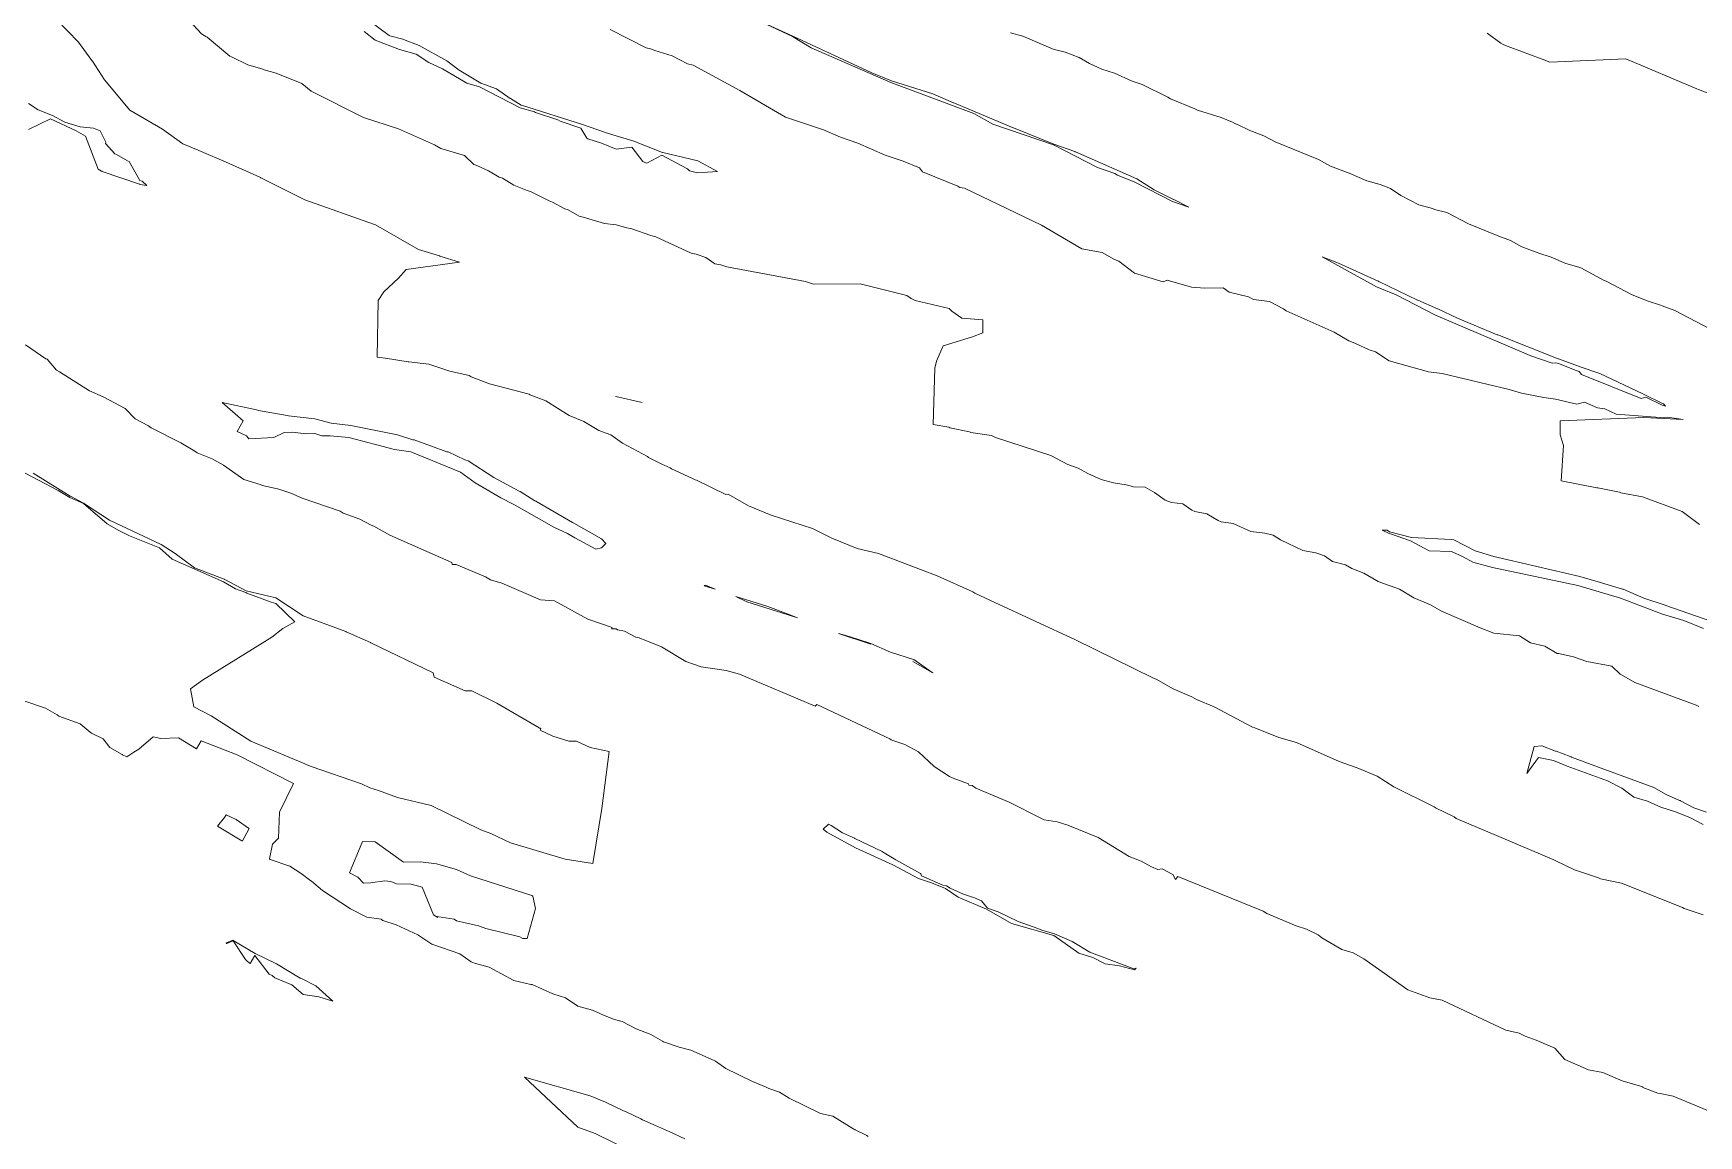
# Model space of a CAD drawing. Header units: metres. Extents: x 808189 to 809552, y 9158146 to 9159172.
# Drawn here: x 808417.1 to 808653.3, y 9158338.4 to 9158494.7 of the extents above; entities that cross this region are included whole.
import ezdxf

# ---------------------------------------------------------------- set-up
doc = ezdxf.new("R2010")
doc.units = ezdxf.units.M
doc.layers.add('C-TOPO-MAJR', color=9, linetype='Continuous')

msp = doc.modelspace()

# ---------------------------------------------------------------- linework, layer by layer
at = {"layer": 'C-TOPO-MAJR', "color": 9, "linetype": 'Continuous', "lineweight": 5}
for points, elevation in [([(808516.11, 9158498.31), (808524.8, 9158494.27), (808527.44, 9158492.64), (808538.75, 9158487.72), (808550.51, 9158483.37), (808553.21, 9158481.83), (808561.83, 9158478.88), (808568.05, 9158475.69), (808570.52, 9158474.83), (808570.87, 9158474.62), (808573.37, 9158473.63), (808578.71, 9158470.85), (808580.99, 9158470.06), (808578.87, 9158471.13), (808578.85, 9158471.13), (808578.83, 9158471.14), (808576.11, 9158472.51), (808576.1, 9158472.51), (808573.61, 9158474.09), (808564.94, 9158477.91), (808564.9, 9158477.92), (808564.87, 9158477.93), (808564.85, 9158477.95), (808561.87, 9158479.02), (808561.86, 9158479.02), (808556.12, 9158481.33), (808556.1, 9158481.33), (808547.67, 9158484.86), (808547.65, 9158484.87), (808544.7, 9158486.14), (808538.85, 9158487.98), (808538.83, 9158487.98), (808536.04, 9158489.12), (808536.03, 9158489.12), (808524.82, 9158494.3), (808513.31, 9158499.61)], 2720), ([(808653.97, 9158369.69), (808651.28, 9158370.62), (808651.03, 9158370.73), (808642.38, 9158374.17), (808639.42, 9158374.81), (808639.12, 9158374.95), (808635.71, 9158376.07), (808633.06, 9158377.38), (808632.76, 9158377.49), (808624.66, 9158380.97), (808618.94, 9158383.38), (808618.63, 9158383.59), (808616.11, 9158384.84), (808615.8, 9158385.03), (808610.08, 9158387.87), (808607.74, 9158389.36), (808604.9, 9158390.56), (808602.32, 9158391.43), (808596.27, 9158394.15), (808593.76, 9158394.86), (808590.39, 9158396.24), (808590.02, 9158396.32), (808584.62, 9158399.22), (808582.12, 9158400.25), (808581.78, 9158400.42), (808581.43, 9158400.64), (808578.8, 9158401.77), (808576.37, 9158403.11), (808575.98, 9158403.25), (808564.94, 9158408.69), (808553.5, 9158414), (808550.67, 9158415.33), (808550.39, 9158415.52), (808545.3, 9158417.76), (808536.98, 9158420.96), (808533.98, 9158421.67), (808530.35, 9158423.13), (808527.92, 9158424.37), (808527.64, 9158424.47), (808521.75, 9158426.38), (808518.54, 9158427.7), (808515.65, 9158429.37), (808515.32, 9158429.31), (808511.19, 9158431.35), (808510.99, 9158431.38), (808510.81, 9158431.47), (808510.63, 9158431.6), (808507.64, 9158432.93), (808507.46, 9158433.09), (808506.16, 9158433.64), (808504.35, 9158434.58), (808504.24, 9158434.71), (808500.7, 9158436.58), (808499.05, 9158437.77), (808497.32, 9158438.4), (808495.18, 9158439.67), (808493.13, 9158440.51), (808489.79, 9158442.58), (808487.67, 9158443.41), (808487.57, 9158443.47), (808487.46, 9158443.53), (808481.83, 9158445.01), (808479.23, 9158446.01), (808478.91, 9158446.17), (808476.2, 9158446.81), (808473.19, 9158447.79), (808470.37, 9158448.11), (808470.27, 9158448.14), (808467.06, 9158448.63), (808467.03, 9158448.64), (808465.87, 9158448.81), (808466.02, 9158456.82), (808466.81, 9158458.05), (808468.9, 9158460), (808469.99, 9158461.23), (808477.56, 9158462.24), (808474.76, 9158463.1), (808474.71, 9158463.14), (808471.77, 9158464.07), (808465.65, 9158467.54), (808465.51, 9158467.6), (808455.64, 9158471.09), (808449.37, 9158474.24), (808449.33, 9158474.28), (808446.83, 9158475.4), (808446.77, 9158475.42), (808444.87, 9158476.27), (808444.8, 9158476.29), (808440.61, 9158478.08), (808440.5, 9158478.17), (808438.33, 9158479.06), (808435.46, 9158481.11), (808430.78, 9158483.82), (808427.19, 9158488.11), (808425.51, 9158490.77), (808425.43, 9158490.85), (808423.52, 9158493.47), (808420.38, 9158496.68)], 2740), ([(808653.35, 9158399.26), (808653.15, 9158399.35), (808652.97, 9158399.45), (808644.28, 9158402.65), (808642.39, 9158403.75), (808642.19, 9158403.83), (808640.99, 9158404.95), (808637.44, 9158405.65), (808635.56, 9158406.29), (808633.7, 9158406.7), (808633.49, 9158406.78), (808633.24, 9158406.75), (808631.49, 9158407.8), (808629.46, 9158408.27), (808627.9, 9158409.29), (808624.28, 9158409.65), (808622.35, 9158410.41), (808616.87, 9158412.78), (808615.28, 9158413.65), (808612.92, 9158414.67), (808610.89, 9158415.89), (808608.09, 9158416.87), (808607.84, 9158416.98), (808605.81, 9158418.15), (808604.12, 9158418.84), (808603.24, 9158419.33), (808601.39, 9158419.81), (808600.27, 9158420.6), (808599, 9158421.06), (808597.18, 9158421.37), (808593.99, 9158422.89), (808592.95, 9158423.54), (808591.79, 9158423.84), (808589.8, 9158424.06), (808587.3, 9158425.19), (808585.59, 9158425.44), (808585.15, 9158425.63), (808583.58, 9158426.58), (808581.86, 9158426.92), (808581.45, 9158427.08), (808580.14, 9158428), (808578.53, 9158428.19), (808577.65, 9158428.51), (808576.12, 9158429.61), (808574.81, 9158430.34), (808573.18, 9158430.38), (808572.67, 9158430.55), (808572.12, 9158430.7), (808570.31, 9158430.96), (808568.58, 9158431.44), (808566.68, 9158432.28), (808565.31, 9158433.03), (808563.85, 9158433.57), (808561.45, 9158434.85), (808553.6, 9158437.4), (808553, 9158437.66), (808550.08, 9158438.11), (808549.92, 9158438.19), (808547.11, 9158438.79), (808546.98, 9158438.86), (808544.74, 9158439.22), (808544.96, 9158447.22), (808545.2, 9158448.2), (808546.16, 9158450.41), (808550.34, 9158451.67), (808551.77, 9158452.24), (808551.79, 9158454.1), (808548.8, 9158454.3), (808547.41, 9158455.32), (808547.01, 9158455.69), (808542.18, 9158456.83), (808541.63, 9158457.11), (808541.01, 9158457.54), (808534.59, 9158459.13), (808534.46, 9158459.17), (808527.76, 9158459.15), (808526.65, 9158459.54), (808515.46, 9158461.61), (808514.63, 9158461.9), (808513.8, 9158462.03), (808512.48, 9158462.91), (808511.12, 9158463.4), (808510.42, 9158463.56), (808505.43, 9158465.87), (808504.68, 9158466.03), (808501.99, 9158466.97), (808501.3, 9158467.11), (808499.78, 9158467.57), (808498.13, 9158467.74), (808495.12, 9158468.65), (808494.54, 9158468.78), (808492.98, 9158469.68), (808492.48, 9158469.83), (808490.75, 9158470.78), (808490.27, 9158470.97), (808487.63, 9158472.27), (808487.15, 9158472.41), (808485.25, 9158473.18), (808483.66, 9158474.19), (808483.2, 9158474.33), (808481.68, 9158475.23), (808480.03, 9158475.99), (808479.59, 9158476.13), (808478.27, 9158477.38), (808474.93, 9158478.37), (808474, 9158478.89), (808468.9, 9158481.19), (808463.96, 9158482.8), (808456.52, 9158486.5), (808455.2, 9158487.61), (808451.56, 9158489.06), (808449.88, 9158489.55), (808449.68, 9158489.63), (808447.54, 9158490.23), (808445.2, 9158491.38), (808444.99, 9158491.47), (808441.75, 9158494.19), (808441.57, 9158494.26), (808441.34, 9158494.43), (808440.97, 9158494.65), (808439.23, 9158496.56)], 2730), ([(808464.02, 9158494.98), (808465.59, 9158493.74), (808469.07, 9158492.41), (808471.41, 9158491.78), (808473.23, 9158490.56), (808475.13, 9158489.68), (808478.6, 9158487.64), (808480.41, 9158487.15), (808486.17, 9158484.14), (808488.22, 9158483.57), (808488.35, 9158483.49), (808491.5, 9158482.45), (808491.85, 9158482.27), (808494.78, 9158481.28), (808495.62, 9158479.84), (808495.78, 9158479.77), (808497.72, 9158479.14), (808499.78, 9158478.29), (808502.02, 9158478.58), (808503.57, 9158476.56), (808503.84, 9158476.41), (808504.11, 9158476.29), (808506.26, 9158477.42), (808509.92, 9158475.51), (808510.18, 9158475.21), (808511.33, 9158474.91), (808514.14, 9158475.14), (808511.38, 9158476.63), (808506.41, 9158477.81), (808506.38, 9158477.82), (808506.36, 9158477.83), (808502.28, 9158479.43), (808498.21, 9158480.67), (808498.13, 9158480.72), (808495.02, 9158481.77), (808494.99, 9158481.79), (808486.34, 9158484.52), (808486.31, 9158484.54), (808484.8, 9158485.46), (808484.75, 9158485.48), (808482.83, 9158486.83), (808480.57, 9158487.66), (808477.51, 9158489.49), (808475.75, 9158490.83), (808471.86, 9158492.98), (808469.63, 9158493.84), (808469.51, 9158493.9), (808467.68, 9158494.36), (808467.59, 9158494.42), (808464.86, 9158496.44)], 2730), ([(808653.45, 9158425.08), (808650.99, 9158426.9), (808645.37, 9158428.99), (808642.3, 9158429.56), (808642.08, 9158429.63), (808639.01, 9158430.24), (808638.87, 9158430.28), (808633.8, 9158431.25), (808634.16, 9158436.24), (808633.66, 9158437.78), (808633.68, 9158439.78), (808645.54, 9158440.22), (808651.13, 9158439.97), (808648.88, 9158440.28), (808648.49, 9158440.2), (808641.61, 9158440.69), (808639.99, 9158441.48), (808638.96, 9158441.58), (808637.15, 9158442.42), (808636.05, 9158442.13), (808633.02, 9158442.83), (808631.34, 9158443.07), (808628.2, 9158443.67), (808626.45, 9158444.2), (808616.96, 9158446.45), (808614.98, 9158446.72), (808609.42, 9158448.29), (808607.5, 9158449.54), (808606.61, 9158449.85), (808604.56, 9158450.79), (808603.68, 9158451.12), (808601.6, 9158452.35), (808594.81, 9158455.34), (808594.43, 9158455.66), (808592.45, 9158456.69), (808590.2, 9158456.99), (808589.49, 9158457.34), (808586.73, 9158458.03), (808585.86, 9158458.6), (808583.3, 9158458.56), (808581.37, 9158458.74), (808577.94, 9158459.69), (808577.35, 9158459.49), (808573.32, 9158460.68), (808571.07, 9158462.42), (808570.48, 9158462.64), (808568.74, 9158463.61), (808565.82, 9158464.16), (808560.09, 9158467.51), (808549.18, 9158472.74), (808548.51, 9158472.85), (808548.25, 9158473.04), (808543.25, 9158475.09), (808542.82, 9158475.62), (808540.49, 9158476.6), (808537.93, 9158477.45), (808534.05, 9158479.13), (808531.58, 9158480), (808529.18, 9158481.04), (808523.78, 9158482.81), (808517.34, 9158486.61), (808510.69, 9158490.2), (808509.92, 9158490.39), (808507.74, 9158491.53), (808505.26, 9158492.26), (808504.66, 9158492.5), (808504.06, 9158492.68), (808498.91, 9158495.26)], 2720), ([(808654.91, 9158452.83), (808649.94, 9158455.4), (808648.16, 9158456.05), (808647.91, 9158456.18), (808646.14, 9158456.72), (808643.91, 9158457.65), (808640.19, 9158459.55), (808639.92, 9158459.64), (808636.59, 9158461.47), (808636.33, 9158461.56), (808634.48, 9158462.05), (808632.41, 9158462.95), (808630.65, 9158463.54), (808628.22, 9158464.44), (808626.62, 9158465.35), (808624.96, 9158465.93), (808620.69, 9158467.7), (808617.58, 9158469.3), (808615.87, 9158469.73), (808615.55, 9158469.87), (808613.63, 9158470.4), (808611.08, 9158471.72), (808609.6, 9158472.69), (808608.13, 9158473.3), (808606.25, 9158473.78), (808603.76, 9158474.88), (808601.08, 9158475.86), (808599.38, 9158476.84), (808593.26, 9158479.35), (808591.64, 9158480.19), (808590.05, 9158480.8), (808589.64, 9158480.92), (808587.9, 9158481.81), (808587.53, 9158481.94), (808587.2, 9158482.1), (808585.58, 9158482.77), (808582.25, 9158483.84), (808581.87, 9158484.03), (808578.4, 9158485.44), (808578.04, 9158485.67), (808574.4, 9158487.44), (808572.96, 9158487.95), (808570.46, 9158489.05), (808568.67, 9158489.65), (808566.9, 9158490.44), (808565.47, 9158491.29), (808563.48, 9158492.04), (808561.77, 9158492.47), (808557.45, 9158494.32), (808555.7, 9158494.77)], 2710), ([(808655.63, 9158485.85), (808653.32, 9158486.76), (808653.06, 9158486.83), (808643, 9158491.1), (808632.2, 9158490.65), (808631.84, 9158490.76), (808631.5, 9158490.92), (808625.92, 9158492.98), (808625.59, 9158493.14), (808625.27, 9158493.33), (808623.34, 9158494.75)], 2700), ([(808416.42, 9158481.1), (808419.57, 9158482.61), (808423.19, 9158480.88), (808424.52, 9158480.11), (808426.31, 9158475.47), (808426.79, 9158475.16), (808426.84, 9158475.15), (808426.87, 9158475.14), (808432.16, 9158473.33), (808432.2, 9158473.31), (808432.2, 9158473.31), (808432.24, 9158473.3), (808433.2, 9158473.13), (808432.56, 9158473.73), (808432.23, 9158473.83), (808430.69, 9158476.55), (808430.49, 9158476.63), (808428.93, 9158477.54), (808428.67, 9158477.64), (808427.33, 9158479.08), (808427.41, 9158479.28), (808426.6, 9158480.88), (808425.64, 9158481.26), (808423.76, 9158481.45), (808421.59, 9158482.13), (808419.82, 9158483.07), (808417.79, 9158483.85), (808416.45, 9158484.78)], 2740), ([(808416.01, 9158450.53), (808418.89, 9158448.57), (808419.07, 9158448.51), (808420.41, 9158446.94), (808420.85, 9158446.71), (808425.06, 9158444.02), (808427.04, 9158443.16), (808430.16, 9158441.53), (808431.58, 9158440.03), (808433.44, 9158439.03), (808433.85, 9158438.76), (808438.03, 9158436.66), (808440.04, 9158435.46), (808440.35, 9158435.23), (808442.5, 9158434.37), (808444.11, 9158433.48), (808446.98, 9158431.43), (808449.29, 9158430.74), (808449.6, 9158430.57), (808451.92, 9158430.05), (808453.62, 9158429.52), (808455.26, 9158428.8), (808460.65, 9158426.93), (808461.08, 9158426.65), (808463.44, 9158425.82), (808465.01, 9158424.97), (808465.39, 9158424.8), (808467.68, 9158423.54), (808476.48, 9158419.67), (808476.54, 9158419.38), (808477.11, 9158419.38), (808481.25, 9158417.62), (808481.95, 9158417.2), (808483.57, 9158416.73), (808489.06, 9158414.35), (808491.04, 9158414.22), (808495.77, 9158411.61), (808499.2, 9158410.44), (808499.11, 9158410.25), (808499.76, 9158410.24), (808499.98, 9158410.14), (808500.95, 9158409.95), (808502.58, 9158409.06), (808503.05, 9158408.97), (808506.23, 9158407.71), (808509.65, 9158405.61), (808511.85, 9158404.87), (808515.37, 9158404.34), (808517.26, 9158403.81), (808528, 9158399.3), (808528.26, 9158399.53), (808538.59, 9158394.68), (808538.8, 9158394.54), (808539.02, 9158394.44), (808540.72, 9158393.85), (808542.65, 9158392.82), (808544.91, 9158390.75), (808547.08, 9158389.34), (808547.57, 9158389.07), (808549.77, 9158388.26), (808549.82, 9158388.1), (808550.27, 9158388.02), (808550.78, 9158387.68), (808555.52, 9158385.7), (808560.04, 9158383.39), (808560.5, 9158383.19), (808562.34, 9158382.91), (808563.84, 9158382.43), (808568.15, 9158380.66), (808572.56, 9158377.98), (808574.26, 9158377.29), (808575.73, 9158376.52), (808576.62, 9158376.13), (808577.21, 9158376.21), (808578.75, 9158375.42), (808579.1, 9158374.73), (808579.46, 9158375.12), (808591.55, 9158370.22), (808592.07, 9158369.91), (808596.23, 9158368.14), (808597.72, 9158367.65), (808599.33, 9158366.87), (808599.61, 9158366.68), (808599.88, 9158366.46), (808602.71, 9158364.8), (808604.3, 9158364.29), (808605.84, 9158363.46), (808612.07, 9158359.08), (808615.21, 9158357.95), (808616.94, 9158357.61), (808625.99, 9158353.32), (808627.84, 9158352.9), (808628.7, 9158352.47), (808630.29, 9158351.91), (808632.91, 9158350.77), (808634.35, 9158349.19), (808637.71, 9158347.73), (808639.73, 9158347.33), (808642.45, 9158346.14), (808645.38, 9158345.32), (808645.4, 9158345.2), (808647.53, 9158344.41), (808647.88, 9158344.37), (808649.69, 9158343.96), (808657, 9158340.94)], 2750), ([(808415.04, 9158432.81), (808420.66, 9158429.88), (808422.28, 9158428.88), (808424.22, 9158428.05), (808427.61, 9158425.16), (808429.13, 9158424.25), (808430.77, 9158423.43), (808435.03, 9158421.76), (808436.8, 9158420.13), (808444.09, 9158416.92), (808445.81, 9158415.94), (808447.26, 9158415.39), (808447.38, 9158415.33), (808450.85, 9158414.06), (808451.18, 9158413.97), (808451.5, 9158413.86), (808454.22, 9158411.23), (808452.52, 9158410.33), (808450.96, 9158409.07), (808441.11, 9158403), (808439.4, 9158401.76), (808439.9, 9158399.21), (808442.34, 9158397.94), (808447.96, 9158394.31), (808456.53, 9158390.73), (808463.66, 9158388.3), (808464.85, 9158387.71), (808466.08, 9158387.34), (808468.79, 9158386.33), (808473.55, 9158385.21), (808480.57, 9158381.77), (808482.03, 9158381.24), (808484.78, 9158379.93), (808492.53, 9158377.58), (808496.47, 9158377), (808497.75, 9158384.78), (808498.79, 9158392.88), (808496.11, 9158393.45), (808494.14, 9158394.34), (808493.06, 9158394.34), (808490.78, 9158395.04), (808489.02, 9158395.9), (808489.11, 9158396.1), (808489.07, 9158396.12), (808489, 9158396.16), (808488.97, 9158396.16), (808488.9, 9158396.19), (808488.88, 9158396.2), (808482.88, 9158399.71), (808479.33, 9158401.46), (808478.36, 9158401.46), (808473.95, 9158403.42), (808473.83, 9158404.02), (808464.99, 9158408.29), (808464.92, 9158408.33), (808461.51, 9158409.85), (808461.43, 9158409.89), (808455.4, 9158412.11), (808451.49, 9158414.66), (808451.45, 9158414.67), (808451.32, 9158414.72), (808447.32, 9158415.66), (808444.27, 9158417.27), (808444.25, 9158417.27), (808444.22, 9158417.29), (808444.2, 9158417.3), (808439.99, 9158418.92), (808437.22, 9158420.94), (808435.25, 9158422.23), (808427.91, 9158425.69), (808424.24, 9158428.09), (808424.24, 9158428.09), (808424.24, 9158428.1), (808422.37, 9158429.08), (808422.36, 9158429.09), (808417.1, 9158432.33)], 2760), ([(808657.21, 9158410.6), (808648.66, 9158413.57), (808648.57, 9158413.64), (808645.53, 9158414.62), (808642.62, 9158415.87), (808642.5, 9158415.89), (808639.53, 9158416.79), (808639.41, 9158416.82), (808636.49, 9158417.69), (808624.25, 9158420.53), (808621.76, 9158421.29), (808621.6, 9158421.32), (808618.61, 9158422.86), (808618.21, 9158422.94), (808612.58, 9158423.23), (808609.45, 9158424.04), (808609.15, 9158424.24), (808608.44, 9158424.26), (808609.35, 9158423.83), (808609.44, 9158423.76), (808609.63, 9158423.72), (808612.47, 9158422.74), (808615.1, 9158421.32), (808618.27, 9158421.21), (808619.94, 9158420.45), (808621.28, 9158419.73), (808624.07, 9158418.95), (808636.19, 9158416.42), (808642.24, 9158414.6), (808648.21, 9158412.34), (808651.22, 9158411.43), (808654.02, 9158410.31)], 2730), ([(808541.86, 9158405.65), (808544.62, 9158404.07), (808544.75, 9158404.03), (808544.62, 9158404.09), (808542, 9158405.89), (808541.97, 9158405.9), (808538.71, 9158406.93), (808535.92, 9158408.18), (808532.85, 9158409.16), (808531.32, 9158409.62), (808535.89, 9158408.09)], 2750), ([(808535.54, 9158338.28), (808535.33, 9158338.4), (808533.68, 9158339.19), (808533.62, 9158339.26), (808533.47, 9158339.31), (808530.51, 9158341.15), (808528.77, 9158341.53), (808524.31, 9158343.7), (808522.94, 9158344.56), (808521.42, 9158345.09), (808521.07, 9158345.27), (808519.14, 9158346.07), (808515.35, 9158347.92), (808513.88, 9158348.96), (808513.7, 9158349.05), (808510.37, 9158350.52), (808508.73, 9158350.92), (808508.56, 9158351), (808506.51, 9158351.7), (808506.36, 9158351.76), (808504.68, 9158352.73), (808504.48, 9158352.82), (808502.64, 9158353.55), (808500.63, 9158354.55), (808500.44, 9158354.62), (808499.55, 9158354.87), (808497.97, 9158355.46), (808496.42, 9158356.19), (808494.33, 9158356.74), (808492.58, 9158357.91), (808490.78, 9158358.49), (808487.86, 9158359.82), (808487.7, 9158359.84), (808485.26, 9158360.4), (808481.76, 9158362.26), (808479.67, 9158362.85), (808479.23, 9158363.05), (808477.59, 9158364.16), (808473.8, 9158365.47), (808473.66, 9158365.54), (808471.64, 9158366.84), (808468.59, 9158368.29), (808468.46, 9158368.34), (808466.68, 9158368.9), (808466.52, 9158369.04), (808466.45, 9158369.08), (808464.4, 9158369.37), (808462.09, 9158370.57), (808458.15, 9158373.17), (808456.56, 9158374.47), (808456.49, 9158374.5), (808455.12, 9158375.58), (808453.48, 9158376.58), (808450.72, 9158377.57), (808450.72, 9158377.57), (808450.62, 9158377.66), (808451.06, 9158379.74), (808451.11, 9158379.82), (808451.88, 9158380.56), (808452.01, 9158384.24), (808454, 9158388.32), (808446.03, 9158392.39), (808440.92, 9158394.38), (808440.26, 9158393.24), (808437.7, 9158394.79), (808435.2, 9158394.71), (808434.13, 9158394.96), (808432.09, 9158393.18), (808431.37, 9158392.79), (808430.4, 9158392.11), (808429.78, 9158392.41), (808429.71, 9158392.45), (808427.99, 9158393.42), (808427, 9158394.67), (808425.38, 9158395.47), (808425.16, 9158395.61), (808423.78, 9158396.78), (808420.72, 9158397.89), (808420.52, 9158398.06), (808418.84, 9158399), (808415.91, 9158400.01)], 2760), ([(808654.42, 9158384.26), (808652.63, 9158384.87), (808650.76, 9158385.88), (808650.68, 9158385.92), (808650.6, 9158385.92), (808648.7, 9158386.77), (808646.96, 9158387.75), (808637.17, 9158391.34), (808637.1, 9158391.38), (808635.28, 9158392.07), (808635.23, 9158392.12), (808635.08, 9158392.15), (808633.09, 9158392.91), (808633.02, 9158392.93), (808631.06, 9158393.69), (808629.98, 9158393.55), (808628.95, 9158389.75), (808630.62, 9158392.01), (808632.72, 9158391.61), (808634.67, 9158390.76), (808640.4, 9158388.68), (808642.44, 9158387.66), (808644.13, 9158386.4), (808646.08, 9158385.8), (808647.96, 9158384.98), (808650.06, 9158384.33), (808652.09, 9158383.49), (808653.95, 9158382.53)], 2740), ([(808509.5, 9158337.95), (808507.31, 9158338.99), (808507.06, 9158339.05), (808505.37, 9158339.84), (808505.05, 9158339.95), (808503.53, 9158340.62), (808503.27, 9158340.76), (808501.11, 9158341.8), (808500.83, 9158341.91), (808498.29, 9158343.15), (808496.08, 9158344.02), (808486.76, 9158346.67), (808494.34, 9158339.57), (808496.82, 9158338.7), (808509.62, 9158332.41)], 2770)]:
    msp.add_lwpolyline(points, dxfattribs=dict(at, elevation=elevation))
for points, elevation in [([(808648.15, 9158441.98), (808648.62, 9158441.84), (808648.4, 9158442.11), (808648.32, 9158442.15), (808648.29, 9158442.16), (808645.41, 9158443.59), (808645.39, 9158443.6), (808639.3, 9158446.47), (808636.37, 9158447.47), (808636.29, 9158447.51), (808633.42, 9158448.54), (808633.39, 9158448.55), (808624.82, 9158451.95), (808624.79, 9158451.96), (808624.76, 9158451.98), (808619.11, 9158454.3), (808616.31, 9158455.63), (808616.28, 9158455.64), (808613.49, 9158456.87), (808613.46, 9158456.88), (808607.94, 9158459.54), (808607.91, 9158459.56), (808607.89, 9158459.57), (808607.85, 9158459.58), (808602.26, 9158462.11), (808602.25, 9158462.12), (808599.93, 9158463.02), (808607.63, 9158458.78), (808610.43, 9158457.64), (808616.01, 9158454.73), (808629.5, 9158449), (808632.53, 9158447.93), (808633.04, 9158447.97), (808633.45, 9158447.88), (808635.95, 9158446.9), (808636.39, 9158446.77), (808636.72, 9158446.31), (808645.16, 9158442.94), (808645.83, 9158443.13), (808648.15, 9158441.98)], 2720), ([(808498.32, 9158422.38), (808497.7, 9158423.02), (808493.76, 9158425.24), (808493.67, 9158425.3), (808493.58, 9158425.33), (808488.37, 9158428.35), (808488.24, 9158428.4), (808486.15, 9158429.72), (808486.01, 9158429.77), (808482.41, 9158431.71), (808478.8, 9158434.07), (808478.46, 9158434.16), (808478.3, 9158434.22), (808475.94, 9158435.34), (808475.77, 9158435.38), (808471.11, 9158437.05), (808470.94, 9158437.07), (808468.78, 9158437.79), (808462.14, 9158439.1), (808459.38, 9158439.43), (808457.04, 9158440.05), (808453.3, 9158440.45), (808453.12, 9158440.52), (808449.03, 9158441.24), (808448.79, 9158441.32), (808443.88, 9158442.36), (808446.89, 9158439.77), (808446.03, 9158438.27), (808447.35, 9158437.61), (808447.66, 9158437.2), (808451.24, 9158437.39), (808452.68, 9158438.09), (808453.88, 9158438.16), (808455.78, 9158437.92), (808457.02, 9158437.94), (808458.05, 9158437.62), (808459.24, 9158437.64), (808461.87, 9158437.38), (808468.34, 9158435.71), (808470.67, 9158435.35), (808477.7, 9158432.5), (808479.79, 9158430.99), (808483.41, 9158428.83), (808485.35, 9158427.86), (808490.96, 9158424.66), (808492.9, 9158423.77), (808493.93, 9158423.15), (808496.88, 9158421.54), (808497.7, 9158421.75), (808498.32, 9158422.38)], 2750), ([(808499.74, 9158443.23), (808503.49, 9158442.36), (808499.74, 9158443.23), (808499.74, 9158443.23), (808499.73, 9158443.24), (808499.74, 9158443.23), (808499.74, 9158443.23)], 2740), ([(808512.41, 9158416.29), (808513.84, 9158415.9), (808512.46, 9158416.45), (808512.45, 9158416.46), (808512.25, 9158416.42), (808512.41, 9158416.29)], 2750), ([(808524.2, 9158412.23), (808525.52, 9158411.82), (808524.18, 9158412.32), (808524.17, 9158412.32), (808521.3, 9158413.43), (808516.77, 9158414.86), (808518.33, 9158414.1), (808524.2, 9158412.23)], 2750), ([(808443.25, 9158382.28), (808446.71, 9158380.2), (808446.76, 9158380.18), (808447.71, 9158381.95), (808447.65, 9158382), (808445.89, 9158383.21), (808444.47, 9158383.88), (808444.24, 9158383.5), (808443.25, 9158382.28)], 2760), ([(808573.54, 9158362.13), (808573.2, 9158362.05), (808566.97, 9158364.41), (808564.45, 9158365.9), (808561.95, 9158367), (808560.14, 9158367.53), (808559.57, 9158367.78), (808556.79, 9158368.77), (808553.96, 9158370.12), (808552.43, 9158370.65), (808551.59, 9158371.67), (808550.59, 9158372.13), (808549.04, 9158372.64), (808547.14, 9158373.47), (808546.63, 9158373.81), (808546.13, 9158373.9), (808543.08, 9158375.25), (808543, 9158375.53), (808542.94, 9158375.55), (808539.44, 9158377.48), (808537.58, 9158378.62), (808537.51, 9158378.69), (808533.65, 9158380.54), (808533.59, 9158380.56), (808531.89, 9158381.33), (808530.27, 9158382.37), (808529.91, 9158382.54), (808529.14, 9158381.84), (808529.67, 9158381.44), (808533.73, 9158379.21), (808539.03, 9158376.79), (808542.66, 9158374.86), (808544.52, 9158374.26), (808546.49, 9158373.43), (808548.27, 9158372.19), (808552.3, 9158370.5), (808555.85, 9158368.47), (808561.84, 9158366.75), (808565.43, 9158364.28), (808567.39, 9158363.67), (808569.13, 9158362.75), (808571.17, 9158362.45), (808573.3, 9158361.9), (808573.36, 9158361.96), (808573.54, 9158362.13)], 2760), ([(808487.15, 9158366.34), (808488.32, 9158370.6), (808487.97, 9158372.36), (808487.81, 9158372.43), (808479.1, 9158375.25), (808477.12, 9158376.15), (808474.3, 9158376.94), (808472.05, 9158377.22), (808469.63, 9158377.19), (808465.61, 9158380.03), (808463.82, 9158380.08), (808461.95, 9158375.66), (808463.14, 9158375.02), (808463.96, 9158374.19), (808464.93, 9158374.25), (808466.98, 9158374.53), (808467.8, 9158374.45), (808468.64, 9158374.09), (808470.73, 9158374.07), (808472.27, 9158373.64), (808473.87, 9158369.71), (808474.49, 9158369.32), (808474.36, 9158369.47), (808476.82, 9158369.07), (808477.15, 9158368.86), (808480.26, 9158368.15), (808480.41, 9158368.07), (808481.31, 9158367.75), (808486.11, 9158366.56), (808486.55, 9158366.32), (808487.15, 9158366.34)], 2760), ([(808457.61, 9158358.07), (808459.6, 9158357.47), (808457.17, 9158359.61), (808455.13, 9158360.69), (808455.06, 9158360.7), (808454.98, 9158360.74), (808451.59, 9158362.74), (808451.51, 9158362.8), (808448.6, 9158364.2), (808448.6, 9158364.21), (808445.46, 9158366.08), (808445.46, 9158366.09), (808445.41, 9158366.1), (808444.52, 9158365.74), (808444.47, 9158365.68), (808444.52, 9158365.64), (808444.56, 9158365.61), (808445.44, 9158366), (808447.21, 9158363.35), (808447.49, 9158363.08), (808447.89, 9158362.82), (808448.55, 9158363.91), (808450.58, 9158361.29), (808450.98, 9158361.1), (808451.39, 9158360.75), (808453.76, 9158359.75), (808455.4, 9158358.38), (808457.61, 9158358.07)], 2770)]:
    msp.add_lwpolyline(points, close=True, dxfattribs=dict(at, elevation=elevation))

doc.saveas('drawing.dxf')
